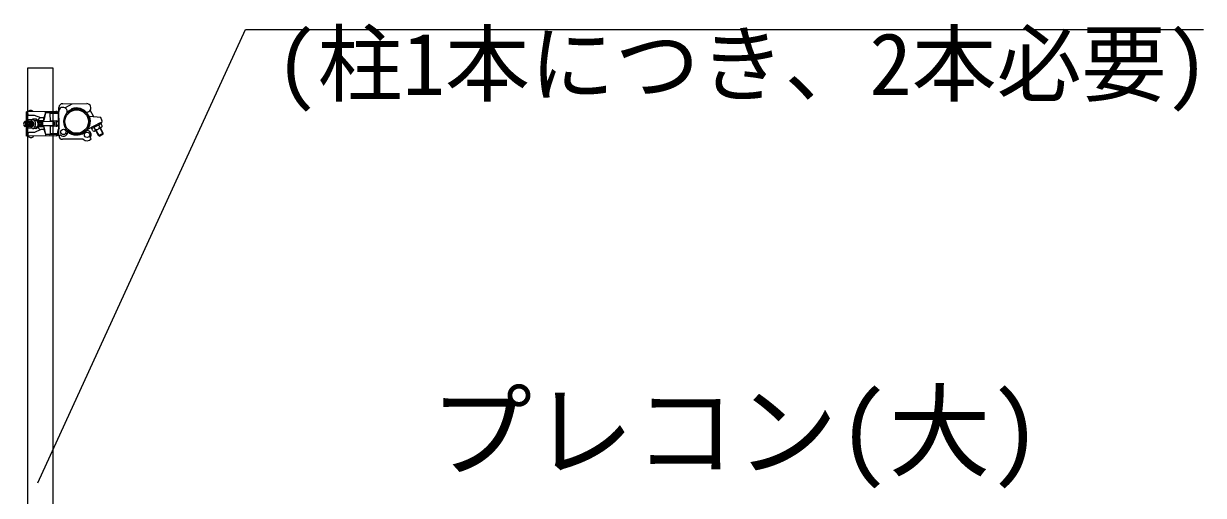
# Model space of a CAD drawing. Units: millimetres, scale not verified. Extents: x -12406 to 12406, y -8553 to 8553.
# Drawn here: x -11087 to -8863, y 5956 to 6846 of the extents above; entities that cross this region are included whole.
import ezdxf
from ezdxf.enums import TextEntityAlignment as Align

# ---------------------------------------------------------------- set-up
doc = ezdxf.new("R2010")
doc.units = ezdxf.units.MM
doc.header["$LTSCALE"] = 50
doc.layers.add('0-0_0', color=7, linetype='Continuous', lineweight=9)
doc.styles.add('ＭＳ ゴシック', font='')
doc.styles.get('ＭＳ ゴシック').set_extended_font_data('MS Gothic')

msp = doc.modelspace()

# ---------------------------------------------------------------- linework, layer by layer
at = {"layer": '0-0_0'}
for p, q in [((-11059.71, 5979.57), (-10668.43, 6834.57)), ((-10668.43, 6834.57), (-8863.07, 6834.57)), ((-11012.92, 6694.53), (-10967.62, 6694.64)), ((-10995.38, 6693.34), (-11008.22, 6686.48)), ((-11025.66, 6679.95), (-11081.36, 6679.27)), ((-11081.14, 6661.28), (-11081.36, 6679.27)), ((-11078.32, 6676.31), (-11081.32, 6676.27)), ((-11078.31, 6675.31), (-11081.31, 6675.28)), ((-11078.27, 6672.19), (-11078.36, 6679.31)), ((-11066.27, 6672.45), (-11077.27, 6672.32)), ((-11054.22, 6667.6), (-11066.27, 6672.45)), ((-11045.33, 6677.21), (-11048.22, 6667.68)), ((-11045.33, 6677.21), (-11048.16, 6662.68)), ((-11045.33, 6677.21), (-11045.36, 6679.71)), ((-11024.71, 6677.46), (-11045.33, 6677.21)), ((-11037.33, 6677.3), (-11037.36, 6679.81)), ((-11020.97, 6676.01), (-11036.32, 6675.82)), ((-11036.15, 6661.82), (-11036.32, 6675.82)), ((-11020.17, 6639.01), (-11020.6, 6675.01)), ((-11020.33, 6634.36), (-11020.44, 6679.66)), ((-11019.82, 6648.43), (-11019.91, 6687.51)), ((-10995.83, 6684.03), (-11004.44, 6679.42)), ((-10963.25, 6670.02), (-10967.86, 6678.64)), ((-10953.94, 6669.58), (-10960.81, 6682.41)), ((-11070.14, 6661.41), (-11084.14, 6661.24)), ((-11070.02, 6651.41), (-11084.02, 6651.24)), ((-11068.78, 6660.42), (-11083.07, 6660.25)), ((-11068.69, 6652.42), (-11082.98, 6652.25)), ((-11080.8, 6633.28), (-11081.02, 6651.27)), ((-11078.14, 6661.31), (-11078.18, 6664.44)), ((-11077.98, 6648.31), (-11078.02, 6651.31)), ((-11070.53, 6664.4), (-11077.17, 6664.32)), ((-11070.33, 6648.4), (-11076.99, 6648.32)), ((-11063.19, 6665.49), (-11069.19, 6665.42)), ((-11061.02, 6662.52), (-11066.01, 6662.46)), ((-11060.87, 6650.52), (-11065.87, 6650.46)), ((-11048.16, 6662.68), (-11060.01, 6662.53)), ((-11048.01, 6650.67), (-11059.87, 6650.53)), ((-11052.14, 6661.62), (-11059.4, 6661.54)), ((-11052.02, 6651.62), (-11059.27, 6651.54)), ((-11051.34, 6660.64), (-11058.92, 6660.55)), ((-11051.24, 6652.63), (-11058.82, 6652.55)), ((-11048.22, 6667.68), (-11054.22, 6667.6)), ((-11029.63, 6660.9), (-11051.34, 6660.64)), ((-11029.53, 6652.9), (-11051.24, 6652.63)), ((-11048.16, 6662.68), (-11048.22, 6667.68)), ((-11044.84, 6636.22), (-11048.01, 6650.67)), ((-11047.95, 6645.68), (-11048.01, 6650.67)), ((-11025.44, 6661.95), (-11036.15, 6661.82)), ((-11025.32, 6651.95), (-11036.02, 6651.82)), ((-11035.85, 6637.82), (-11036.02, 6651.82)), ((-11033.63, 6660.85), (-11033.65, 6661.85)), ((-11033.52, 6651.85), (-11033.53, 6652.85)), ((-11025.32, 6651.95), (-11025.44, 6661.95)), ((-11024.33, 6652.07), (-11024.44, 6661.86)), ((-10965.6, 6646.22), (-10941.53, 6659.1)), ((-10963.98, 6669.76), (-10962.39, 6670.35)), ((-10941.11, 6668.4), (-10962.39, 6670.35)), ((-10955.87, 6643.49), (-10959.17, 6649.66)), ((-10958.23, 6647.9), (-10940.66, 6657.3)), ((-10951.47, 6645.86), (-10953.82, 6650.26)), ((-10952.73, 6642.91), (-10939.49, 6649.98)), ((-10942.65, 6650.57), (-10945, 6654.98)), ((-10936.72, 6637.37), (-10942.58, 6648.33)), ((-10936.55, 6639.16), (-10941.7, 6648.8)), ((-10938.24, 6652.93), (-10941.53, 6659.1)), ((-10938.55, 6661.41), (-10941.11, 6668.4)), ((-11077.85, 6637.31), (-11080.85, 6637.27)), ((-11077.83, 6636.32), (-11080.84, 6636.28)), ((-11025.11, 6633.95), (-11080.8, 6633.28)), ((-11077.8, 6633.31), (-11077.88, 6640.31)), ((-11065.89, 6640.46), (-11076.89, 6640.32)), ((-11062.97, 6647.5), (-11068.97, 6647.42)), ((-11053.95, 6645.61), (-11065.89, 6640.46)), ((-11047.95, 6645.68), (-11053.95, 6645.61)), ((-11044.84, 6636.22), (-11047.95, 6645.68)), ((-11024.67, 6636.45), (-11044.84, 6636.22)), ((-11044.81, 6633.71), (-11044.84, 6636.22)), ((-11036.81, 6633.81), (-11036.84, 6636.31)), ((-11020.26, 6638.01), (-11035.85, 6637.82)), ((-11033.78, 6635.86), (-11035.6, 6637.57)), ((-11019.25, 6633.44), (-11017.14, 6635.56)), ((-10974.23, 6627.47), (-11013.31, 6627.38)), ((-10959.23, 6628.03), (-10961.36, 6630.15)), ((-10945.36, 6634.45), (-10950.52, 6644.09)), ((-10943.77, 6633.6), (-10949.64, 6644.55)), ((-10945.36, 6634.45), (-10936.55, 6639.16)), ((-10943.77, 6633.6), (-10945.36, 6634.45)), ((-10943.77, 6633.6), (-10936.72, 6637.37)), ((-10936.72, 6637.37), (-10936.55, 6639.16))]:
    msp.add_line(p, q, dxfattribs=at)
msp.add_lwpolyline([(-11079.44, 4661.29), (-11030.84, 4661.29), (-11030.84, 6761.29), (-11079.44, 6761.29)], close=True, dxfattribs=at)
for centre, radius in [((-10986.55, 6660.74), 24.3), ((-10986.55, 6660.74), 24.3), ((-10986.55, 6660.74), 22), ((-10986.55, 6660.74), 22), ((-11011.49, 6641.23), 5), ((-10967.03, 6635.79), 5)]:
    msp.add_circle(centre, radius, dxfattribs=at)
for centre, radius, start, end in [((-11012.91, 6687.53), 7, 90.138, 180.138), ((-10967.6, 6686.64), 8, 246.598, 90.138), ((-11077.23, 6668.32), 4, 90.694, 270.694), ((-11073.31, 6675.62), 6.25, 37.564, 143.825), ((-11025.6, 6674.95), 5, 0.694, 90.694), ((-11025.11, 6675.45), 2, 14.564, 90.694), ((-11012.44, 6679.68), 8, 336.598, 180.138), ((-10987.09, 6660.74), 25.8, 318.851, 110.554), ((-11080.33, 6656.28), 6.25, 127.564, 233.824), ((-11088.83, 6656.18), 6.25, 313.537, 47.85), ((-11087.83, 6656.19), 6.25, 307.564, 53.824), ((-11085.83, 6656.22), 6.25, 307.564, 53.824), ((-11076.93, 6644.33), 4, 90.694, 270.694), ((-11083.83, 6656.24), 6.25, 307.564, 53.824), ((-11081.83, 6656.27), 6.25, 307.564, 53.824), ((-11079.83, 6656.29), 6.25, 307.564, 53.824), ((-11077.83, 6656.31), 6.25, 307.564, 53.824), ((-11063.48, 6656.49), 10.6, 122.585, 152.55), ((-11063.48, 6656.49), 10.6, 208.839, 238.803), ((-11075.83, 6656.34), 6.25, 307.564, 53.824), ((-11072.75, 6656.38), 5.67, 298.767, 62.621), ((-11073.83, 6656.36), 6.25, 307.564, 53.824), ((-11074.68, 6656.35), 10.6, 302.585, 58.803), ((-11069.68, 6656.41), 10.6, 302.585, 58.803), ((-11068.68, 6656.43), 10.6, 302.585, 58.803), ((-11054.16, 6662.6), 5, 90.694, 180.694), ((-11054.01, 6650.6), 5, 180.694, 270.694), ((-11063.83, 6656.49), 6.25, 325.882, 35.506), ((-11061.83, 6656.51), 6.25, 307.564, 53.824), ((-11059.83, 6656.53), 6.25, 307.564, 53.824), ((-11057.83, 6656.56), 6.25, 307.564, 53.824), ((-11057.33, 6656.57), 7.25, 317.091, 44.297), ((-11034.17, 6656.85), 6.08, 319.582, 41.806), ((-11025.39, 6656.95), 5, 270.694, 90.694), ((-11011.49, 6641.23), 11, 139.124, 225.138), ((-10986.55, 6661.29), 25.8, 228.851, 20.554), ((-10949.51, 6652.82), 7.24, 254.343, 341.792), ((-10940.7, 6652.24), 2.56, 220.819, 15.457), ((-10943.55, 6661.4), 5, 306.034, 0.138), ((-11072.84, 6637.12), 6.25, 217.564, 323.824), ((-11025.16, 6638.95), 5, 270.694, 0.694), ((-11024.66, 6638.46), 2, 270.694, 343.295), ((-11013.33, 6634.38), 7, 180.138, 270.138), ((-11011.49, 6641.23), 8, 225.138, 18.212), ((-10967.03, 6635.79), 11, 229.124, 315.138), ((-10967.03, 6635.79), 8, 315.138, 108.212), ((-10953.93, 6645.16), 2.56, 220.817, 15.459)]:
    msp.add_arc(centre, radius, start, end, dxfattribs=at)

# ---------------------------------------------------------------- texts
at = {"layer": '0-0_0', "style": 'ＭＳ ゴシック'}
for s, height, p in [('(柱1本につき、2本必要)', 117.3, (-10612.07, 6675.65)), ('プレコン(大)', 140.8, (-10320.3, 5964.56))]:
    msp.add_text(s, height=height, dxfattribs=at).set_placement(p, align=Align.BOTTOM_LEFT)

doc.saveas('drawing.dxf')
